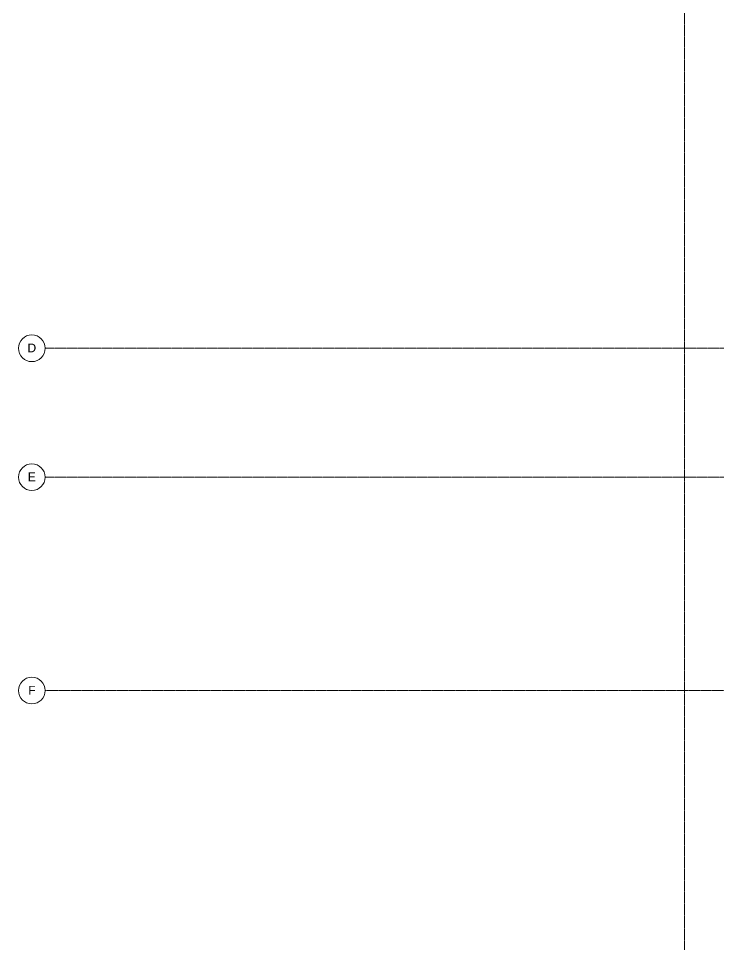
# Model space of a CAD drawing. Header units: inches. Extents: x -3648 to 241, y -496 to 1784.
# Drawn here: x -3647.7 to -3332.7, y 848.8 to 1265.4 of the extents above; entities that cross this region are included whole.
import ezdxf

# ---------------------------------------------------------------- set-up
doc = ezdxf.new("R2010")
doc.units = ezdxf.units.IN
doc.header["$MEASUREMENT"] = 0
doc.linetypes.add('Grid Line', pattern=[0.875, 0.5, -0.125, 0.125, -0.125])
doc.layers.add('S-GRID', color=8, linetype='Continuous', lineweight=9)
doc.layers.add('S-GRID-IDEN', color=8, linetype='Continuous', lineweight=13)
doc.styles.add('Arial', font='arial.ttf', dxfattribs={"height": 3.934132})

# ---------------------------------------------------------------- blocks, each defined once
blk = doc.blocks.new('Grid - 3_16_-139788-THIRD LEVEL')
at = {"layer": 'S-GRID-IDEN'}
blk.add_circle((0, 0), 0.188, dxfattribs=at)

msp = doc.modelspace()

# ---------------------------------------------------------------- linework, layer by layer
at = {"layer": 'S-GRID', "linetype": 'Grid Line'}
for p, q in [((-3348, 1771.74), (-3348, -484.26)), ((-3635.68, 1117), (228, 1117)), ((-3635.68, 1059), (228, 1059)), ((228, 963), (-3635.68, 963))]:
    msp.add_line(p, q, dxfattribs=at)

# ---------------------------------------------------------------- block references
at = {"layer": 'S-GRID-IDEN', "xscale": 31.99999999999999, "yscale": 31.99999999999999, "zscale": 31.99999999999999}
for p, rotation in [((-3641.68, 1117), 269.9999999999996), ((-3641.68, 1059), 269.9999999999996), ((-3641.68, 963), 90)]:
    msp.add_blockref('Grid - 3_16_-139788-THIRD LEVEL', p, dxfattribs=dict(at, rotation=rotation))

# ---------------------------------------------------------------- next in the draw order: texts
at = {"layer": 'S-GRID-IDEN', "lineweight": 9, "char_height": 3.93, "attachment_point": 2, "line_spacing_factor": 0.938532, "style": 'Arial', "bg_fill": 3, "box_fill_scale": 1.25, "bg_fill_color": 0, "bg_fill_transparency": 0}
for s, insert, width in [('D', (-3641.71, 1119.12), 4.704), ('E', (-3641.71, 1061.12), 4.368), ('F', (-3641.65, 965.12), 3.984)]:
    msp.add_mtext(s, dxfattribs=dict(at, insert=insert, width=width))

doc.saveas('drawing.dxf')
